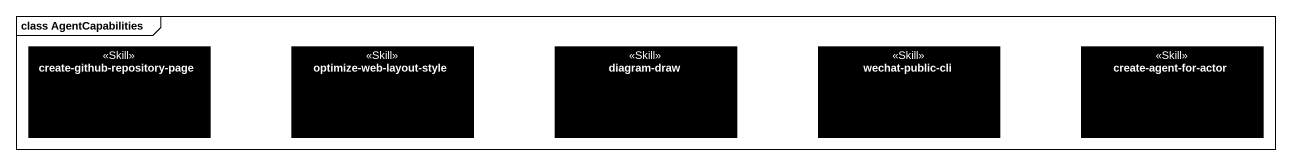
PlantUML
@startuml
mainframe class AgentCapabilities
hide circle
hide empty members
class "create-github-repository-page" as create_github_repository <<Skill>> #000000
class "optimize-web-layout-style" as optimize_web_layout_style <<Skill>> #000000
class "diagram-draw" as diagram_draw <<Skill>> #000000
class "wechat-public-cli" as wechat_public_cli <<Skill>> #000000
class "create-agent-for-actor" as create_agent_for_actor <<Skill>> #000000
@enduml
